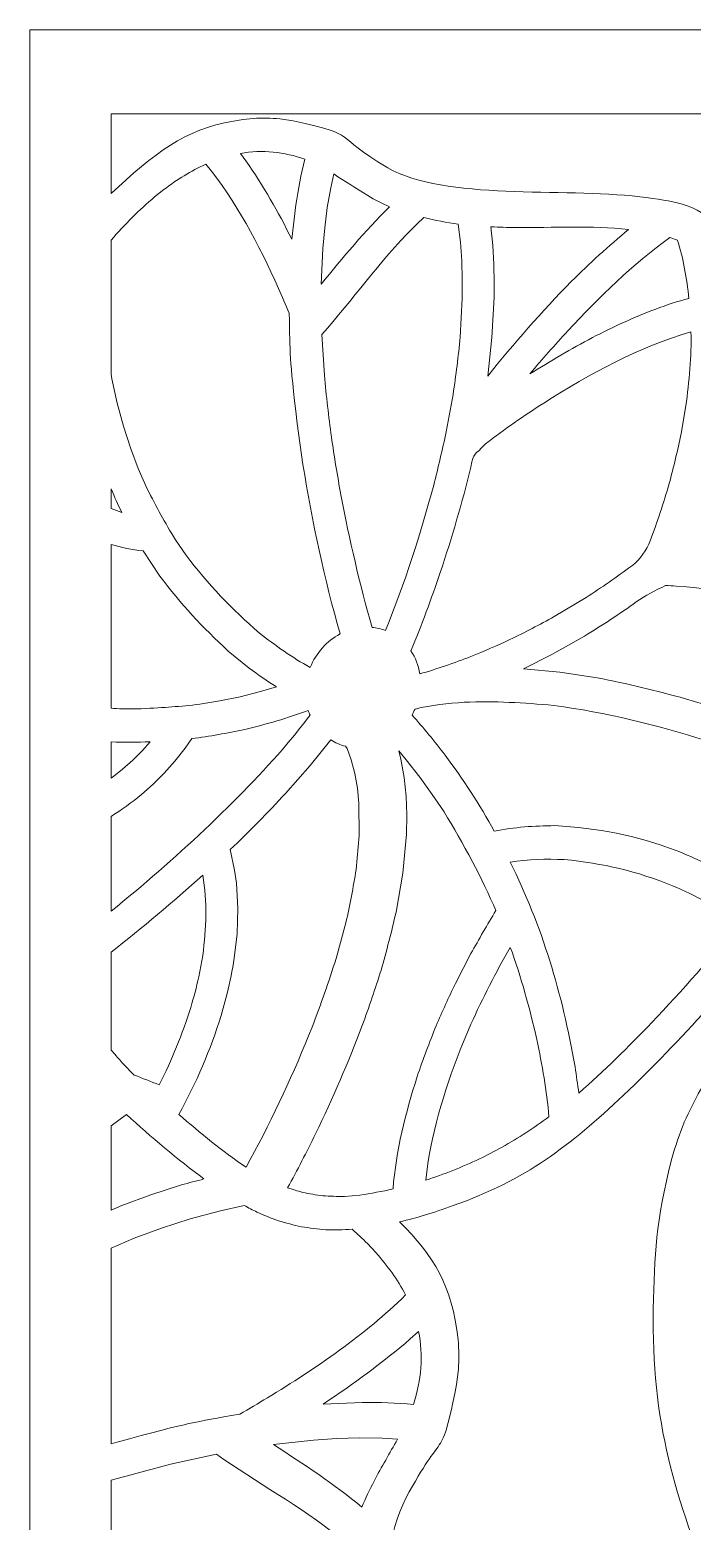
# Model space of a CAD drawing. Header units: centimetres. Extents: x -16.4 to -12.1, y -8.4 to 8.3.
# Drawn here: x -16.413 to -14.853, y 4.84 to 8.348 of the extents above; entities that cross this region are included whole.
import ezdxf

# ---------------------------------------------------------------- set-up
doc = ezdxf.new("R2010")
doc.units = ezdxf.units.CM
doc.header["$MEASUREMENT"] = 0
doc.layers.add('layer 1', color=7, linetype='Continuous')

msp = doc.modelspace()

# ---------------------------------------------------------------- linework, layer by layer
at = {"layer": 'layer 1', "color": 250, "lineweight": 9}
for points, knots in [([(-16.41271, 8.34777), (-16.41271, 8.34777), (-12.14613, 8.34777), (-12.14613, 8.34777), (-12.14613, 8.34777), (-12.14613, 8.34777), (-12.14613, -8.37721), (-12.14613, -8.37721), (-12.14613, -8.37721), (-12.14613, -8.37721), (-16.41271, -8.37721), (-16.41271, -8.37721), (-16.41271, -8.37721), (-16.41271, -8.37721), (-16.41271, 8.34777), (-16.41271, 8.34777)], [0, 0, 0, 0, 0.2, 0.2, 0.2, 0.2, 0.4, 0.4, 0.4, 0.4, 0.6, 0.6, 0.6, 0.6, 1, 1, 1, 1]), ([(-16.22117, 8.15021), (-16.22117, 8.15021), (-14.68115, 8.15021), (-14.68115, 8.15021), (-14.68115, 8.15021), (-14.68564, 8.14184), (-14.6901, 8.13343), (-14.69461, 8.12493), (-14.69461, 8.12493), (-14.73331, 8.04945), (-14.76818, 7.97359), (-14.79892, 7.89823), (-14.79892, 7.89823), (-14.86345, 7.94076), (-14.88938, 7.94358), (-14.97686, 7.95506), (-14.97686, 7.95506), (-15.16155, 7.97697), (-15.43398, 7.94559), (-15.57021, 8.02332), (-15.57021, 8.02332), (-15.70687, 8.10355), (-15.62952, 8.09809), (-15.7927, 8.13369), (-15.7927, 8.13369), (-15.7927, 8.13369), (-15.82439, 8.13842), (-15.82439, 8.13842), (-15.82439, 8.13842), (-15.84543, 8.14011), (-15.86553, 8.14042), (-15.88678, 8.13934), (-15.88678, 8.13934), (-16.01831, 8.12701), (-16.08536, 8.08367), (-16.18621, 7.99496), (-16.18621, 7.99496), (-16.18621, 7.99496), (-16.22117, 7.96312), (-16.22117, 7.96312), (-16.22117, 7.96312), (-16.22117, 7.96312), (-16.22117, 8.15021), (-16.22117, 8.15021)], [0, 0, 0, 0, 0.0833333, 0.0833333, 0.0833333, 0.0833333, 0.1666667, 0.1666667, 0.1666667, 0.1666667, 0.25, 0.25, 0.25, 0.25, 0.3333333, 0.3333333, 0.3333333, 0.3333333, 0.4166667, 0.4166667, 0.4166667, 0.4166667, 0.5, 0.5, 0.5, 0.5, 0.5833333, 0.5833333, 0.5833333, 0.5833333, 0.6666667, 0.6666667, 0.6666667, 0.6666667, 0.75, 0.75, 0.75, 0.75, 0.8333333, 0.8333333, 0.8333333, 0.8333333, 1, 1, 1, 1]), ([(-15.79589, 7.85522), (-15.79589, 7.85522), (-15.78649, 7.93639), (-15.78649, 7.93639), (-15.78649, 7.93639), (-15.78043, 7.97203), (-15.77467, 8.00814), (-15.7652, 8.04326), (-15.7652, 8.04326), (-15.81352, 8.06074), (-15.86477, 8.06628), (-15.91703, 8.05698), (-15.91703, 8.05698), (-15.91703, 8.05698), (-15.90408, 8.03947), (-15.90408, 8.03947), (-15.90408, 8.03947), (-15.86338, 7.98115), (-15.82781, 7.91957), (-15.79589, 7.85522)], [0, 0, 0, 0, 0.1666667, 0.1666667, 0.1666667, 0.1666667, 0.3333333, 0.3333333, 0.3333333, 0.3333333, 0.5, 0.5, 0.5, 0.5, 0.6666667, 0.6666667, 0.6666667, 0.6666667, 1, 1, 1, 1]), ([(-16.22117, 7.53758), (-16.22117, 7.53758), (-16.22117, 7.85312), (-16.22117, 7.85312), (-16.22117, 7.85312), (-16.18955, 7.88978), (-16.15565, 7.92368), (-16.11878, 7.95484), (-16.11878, 7.95484), (-16.11878, 7.95484), (-16.09717, 7.97203), (-16.09717, 7.97203), (-16.09717, 7.97203), (-16.06551, 7.99554), (-16.03354, 8.01569), (-15.99813, 8.03174), (-15.99813, 8.03174), (-15.92699, 7.9454), (-15.87407, 7.84276), (-15.82715, 7.73942), (-15.82715, 7.73942), (-15.81861, 7.72015), (-15.81016, 7.70086), (-15.80208, 7.68137), (-15.80208, 7.68137), (-15.79966, 7.58191), (-15.80195, 7.58319), (-15.7835, 7.42197), (-15.7835, 7.42197), (-15.7835, 7.42197), (-15.76988, 7.32511), (-15.76988, 7.32511), (-15.76988, 7.32511), (-15.74755, 7.19015), (-15.71931, 7.05686), (-15.68221, 6.92662), (-15.68221, 6.92662), (-15.71356, 6.90998), (-15.73881, 6.88177), (-15.75259, 6.84801), (-15.75259, 6.84801), (-15.79491, 6.87074), (-15.83424, 6.89932), (-15.87206, 6.92884), (-15.87206, 6.92884), (-15.93727, 6.98528), (-15.99314, 7.04302), (-16.04555, 7.11277), (-16.04555, 7.11277), (-16.04555, 7.11277), (-16.06989, 7.14828), (-16.06989, 7.14828), (-16.06989, 7.14828), (-16.09577, 7.19003), (-16.11272, 7.22211), (-16.13741, 7.2699), (-16.13741, 7.2699), (-16.13741, 7.2699), (-16.15741, 7.31567), (-16.15741, 7.31567), (-16.15741, 7.31567), (-16.15741, 7.31567), (-16.17581, 7.3642), (-16.17581, 7.3642), (-16.17581, 7.3642), (-16.17581, 7.3642), (-16.19247, 7.41552), (-16.19247, 7.41552), (-16.19247, 7.41552), (-16.19247, 7.41552), (-16.20705, 7.46974), (-16.20705, 7.46974), (-16.20705, 7.46974), (-16.20705, 7.46974), (-16.21941, 7.52689), (-16.21941, 7.52689), (-16.21941, 7.52689), (-16.21941, 7.52689), (-16.22117, 7.53758), (-16.22117, 7.53758)], [0, 0, 0, 0, 0.047619, 0.047619, 0.047619, 0.047619, 0.0952381, 0.0952381, 0.0952381, 0.0952381, 0.1428571, 0.1428571, 0.1428571, 0.1428571, 0.1904762, 0.1904762, 0.1904762, 0.1904762, 0.2380952, 0.2380952, 0.2380952, 0.2380952, 0.2857143, 0.2857143, 0.2857143, 0.2857143, 0.3333333, 0.3333333, 0.3333333, 0.3333333, 0.3809524, 0.3809524, 0.3809524, 0.3809524, 0.4285714, 0.4285714, 0.4285714, 0.4285714, 0.4761905, 0.4761905, 0.4761905, 0.4761905, 0.5238095, 0.5238095, 0.5238095, 0.5238095, 0.5714286, 0.5714286, 0.5714286, 0.5714286, 0.6190476, 0.6190476, 0.6190476, 0.6190476, 0.6666667, 0.6666667, 0.6666667, 0.6666667, 0.7142857, 0.7142857, 0.7142857, 0.7142857, 0.7619048, 0.7619048, 0.7619048, 0.7619048, 0.8095238, 0.8095238, 0.8095238, 0.8095238, 0.8571429, 0.8571429, 0.8571429, 0.8571429, 0.9047619, 0.9047619, 0.9047619, 0.9047619, 1, 1, 1, 1]), ([(-15.6973, 8.00871), (-15.6973, 8.00871), (-15.70437, 7.97627), (-15.70437, 7.97627), (-15.70437, 7.97627), (-15.70437, 7.97627), (-15.71234, 7.92963), (-15.71234, 7.92963), (-15.71234, 7.92963), (-15.71234, 7.92963), (-15.71851, 7.88194), (-15.71851, 7.88194), (-15.71851, 7.88194), (-15.71851, 7.88194), (-15.723, 7.8334), (-15.723, 7.8334), (-15.723, 7.8334), (-15.723, 7.8334), (-15.72671, 7.74985), (-15.72671, 7.74985), (-15.72671, 7.74985), (-15.67582, 7.81262), (-15.62296, 7.87448), (-15.56596, 7.93142), (-15.56596, 7.93142), (-15.5836, 7.93898), (-15.60024, 7.94801), (-15.61675, 7.95774), (-15.61675, 7.95774), (-15.64397, 7.97412), (-15.67053, 7.99159), (-15.6973, 8.00871)], [0, 0, 0, 0, 0.1111111, 0.1111111, 0.1111111, 0.1111111, 0.2222222, 0.2222222, 0.2222222, 0.2222222, 0.3333333, 0.3333333, 0.3333333, 0.3333333, 0.4444444, 0.4444444, 0.4444444, 0.4444444, 0.5555556, 0.5555556, 0.5555556, 0.5555556, 0.6666667, 0.6666667, 0.6666667, 0.6666667, 0.7777778, 0.7777778, 0.7777778, 0.7777778, 1, 1, 1, 1]), ([(-15.60685, 6.94206), (-15.59583, 6.94103), (-15.58524, 6.93853), (-15.57526, 6.9348), (-15.57526, 6.9348), (-15.52996, 7.04632), (-15.49312, 7.16068), (-15.46182, 7.27655), (-15.46182, 7.27655), (-15.45121, 7.31841), (-15.44146, 7.36019), (-15.43236, 7.40235), (-15.43236, 7.40235), (-15.43236, 7.40235), (-15.41616, 7.49023), (-15.41616, 7.49023), (-15.41616, 7.49023), (-15.40941, 7.53531), (-15.40387, 7.57983), (-15.39946, 7.62508), (-15.39946, 7.62508), (-15.39946, 7.62508), (-15.39464, 7.71537), (-15.39464, 7.71537), (-15.39464, 7.71537), (-15.39464, 7.71537), (-15.39445, 7.76017), (-15.39445, 7.76017), (-15.39445, 7.76017), (-15.39445, 7.76017), (-15.39588, 7.80453), (-15.39588, 7.80453), (-15.39588, 7.80453), (-15.39588, 7.80453), (-15.39911, 7.84833), (-15.39911, 7.84833), (-15.39911, 7.84833), (-15.39911, 7.84833), (-15.4041, 7.89095), (-15.4041, 7.89095), (-15.4041, 7.89095), (-15.43152, 7.89459), (-15.45844, 7.89982), (-15.48522, 7.90616), (-15.48522, 7.90616), (-15.49376, 7.89842), (-15.50201, 7.89033), (-15.51024, 7.88234), (-15.51024, 7.88234), (-15.59017, 7.80252), (-15.6532, 7.71132), (-15.72542, 7.63109), (-15.72542, 7.63109), (-15.72542, 7.63109), (-15.71931, 7.53517), (-15.71931, 7.53517), (-15.71931, 7.53517), (-15.71467, 7.48644), (-15.70917, 7.43825), (-15.70275, 7.38988), (-15.70275, 7.38988), (-15.69594, 7.34426), (-15.68848, 7.29902), (-15.68035, 7.25377), (-15.68035, 7.25377), (-15.66, 7.14868), (-15.63653, 7.04414), (-15.60685, 6.94206)], [0, 0, 0, 0, 0.0555556, 0.0555556, 0.0555556, 0.0555556, 0.1111111, 0.1111111, 0.1111111, 0.1111111, 0.1666667, 0.1666667, 0.1666667, 0.1666667, 0.2222222, 0.2222222, 0.2222222, 0.2222222, 0.2777778, 0.2777778, 0.2777778, 0.2777778, 0.3333333, 0.3333333, 0.3333333, 0.3333333, 0.3888889, 0.3888889, 0.3888889, 0.3888889, 0.4444444, 0.4444444, 0.4444444, 0.4444444, 0.5, 0.5, 0.5, 0.5, 0.5555556, 0.5555556, 0.5555556, 0.5555556, 0.6111111, 0.6111111, 0.6111111, 0.6111111, 0.6666667, 0.6666667, 0.6666667, 0.6666667, 0.7222222, 0.7222222, 0.7222222, 0.7222222, 0.7777778, 0.7777778, 0.7777778, 0.7777778, 0.8333333, 0.8333333, 0.8333333, 0.8333333, 0.8888889, 0.8888889, 0.8888889, 0.8888889, 1, 1, 1, 1]), ([(-15.32701, 7.88435), (-15.32246, 7.84535), (-15.32066, 7.80647), (-15.3194, 7.76696), (-15.3194, 7.76696), (-15.3194, 7.76696), (-15.31959, 7.71926), (-15.31959, 7.71926), (-15.31959, 7.71926), (-15.31959, 7.71926), (-15.32464, 7.62381), (-15.32464, 7.62381), (-15.32464, 7.62381), (-15.32464, 7.62381), (-15.33479, 7.53268), (-15.33479, 7.53268), (-15.33479, 7.53268), (-15.27306, 7.61081), (-15.2075, 7.68482), (-15.13797, 7.75545), (-15.13797, 7.75545), (-15.11643, 7.77673), (-15.09471, 7.79759), (-15.07254, 7.81815), (-15.07254, 7.81815), (-15.04973, 7.83867), (-15.02677, 7.85864), (-15.00323, 7.87829), (-15.00323, 7.87829), (-15.09083, 7.8875), (-15.18037, 7.88213), (-15.26888, 7.88276), (-15.26888, 7.88276), (-15.28834, 7.88301), (-15.3077, 7.88346), (-15.32701, 7.88435)], [0, 0, 0, 0, 0.1, 0.1, 0.1, 0.1, 0.2, 0.2, 0.2, 0.2, 0.3, 0.3, 0.3, 0.3, 0.4, 0.4, 0.4, 0.4, 0.5, 0.5, 0.5, 0.5, 0.6, 0.6, 0.6, 0.6, 0.7, 0.7, 0.7, 0.7, 0.8, 0.8, 0.8, 0.8, 1, 1, 1, 1]), ([(-14.90572, 7.85944), (-14.99301, 7.79589), (-15.07175, 7.71947), (-15.1462, 7.64001), (-15.1462, 7.64001), (-15.1766, 7.60675), (-15.20641, 7.57306), (-15.23523, 7.53834), (-15.23523, 7.53834), (-15.18709, 7.56888), (-15.13838, 7.59719), (-15.0883, 7.62381), (-15.0883, 7.62381), (-15.06414, 7.63615), (-15.03997, 7.64794), (-15.0154, 7.65936), (-15.0154, 7.65936), (-14.96519, 7.68143), (-14.91343, 7.70268), (-14.86086, 7.71586), (-14.86086, 7.71586), (-14.86601, 7.76263), (-14.87393, 7.80907), (-14.88776, 7.85331), (-14.88776, 7.85331), (-14.88776, 7.85331), (-14.90572, 7.85944), (-14.90572, 7.85944)], [0, 0, 0, 0, 0.125, 0.125, 0.125, 0.125, 0.25, 0.25, 0.25, 0.25, 0.375, 0.375, 0.375, 0.375, 0.5, 0.5, 0.5, 0.5, 0.625, 0.625, 0.625, 0.625, 0.75, 0.75, 0.75, 0.75, 1, 1, 1, 1]), ([(-15.51533, 6.88672), (-15.50495, 6.87104), (-15.49777, 6.85267), (-15.49473, 6.83263), (-15.49473, 6.83263), (-15.45401, 6.84437), (-15.41425, 6.85825), (-15.37422, 6.87354), (-15.37422, 6.87354), (-15.34332, 6.8861), (-15.3129, 6.89932), (-15.28244, 6.9133), (-15.28244, 6.9133), (-15.24712, 6.93045), (-15.21254, 6.9484), (-15.17788, 6.96738), (-15.17788, 6.96738), (-15.17788, 6.96738), (-15.10294, 7.01231), (-15.10294, 7.01231), (-15.10294, 7.01231), (-15.0667, 7.03611), (-15.03115, 7.06044), (-14.99637, 7.08645), (-14.99637, 7.08645), (-14.9749, 7.10252), (-14.96003, 7.12455), (-14.952, 7.14595), (-14.952, 7.14595), (-14.93533, 7.19024), (-14.92073, 7.23481), (-14.90749, 7.28034), (-14.90749, 7.28034), (-14.89683, 7.31961), (-14.8875, 7.35859), (-14.87926, 7.39839), (-14.87926, 7.39839), (-14.87926, 7.39839), (-14.86822, 7.46299), (-14.86822, 7.46299), (-14.86822, 7.46299), (-14.86062, 7.52061), (-14.85455, 7.57952), (-14.85621, 7.63712), (-14.85621, 7.63712), (-14.97847, 7.602), (-15.09345, 7.53928), (-15.20287, 7.46986), (-15.20287, 7.46986), (-15.24955, 7.43951), (-15.29559, 7.408), (-15.33989, 7.37378), (-15.33989, 7.37378), (-15.36746, 7.3433), (-15.36589, 7.35743), (-15.37482, 7.31909), (-15.37482, 7.31909), (-15.39433, 7.23553), (-15.41948, 7.15269), (-15.44638, 7.07105), (-15.44638, 7.07105), (-15.46767, 7.00906), (-15.48997, 6.94727), (-15.51533, 6.88672)], [0, 0, 0, 0, 0.0588235, 0.0588235, 0.0588235, 0.0588235, 0.1176471, 0.1176471, 0.1176471, 0.1176471, 0.1764706, 0.1764706, 0.1764706, 0.1764706, 0.2352941, 0.2352941, 0.2352941, 0.2352941, 0.2941176, 0.2941176, 0.2941176, 0.2941176, 0.3529412, 0.3529412, 0.3529412, 0.3529412, 0.4117647, 0.4117647, 0.4117647, 0.4117647, 0.4705882, 0.4705882, 0.4705882, 0.4705882, 0.5294118, 0.5294118, 0.5294118, 0.5294118, 0.5882353, 0.5882353, 0.5882353, 0.5882353, 0.6470588, 0.6470588, 0.6470588, 0.6470588, 0.7058824, 0.7058824, 0.7058824, 0.7058824, 0.7647059, 0.7647059, 0.7647059, 0.7647059, 0.8235294, 0.8235294, 0.8235294, 0.8235294, 0.8823529, 0.8823529, 0.8823529, 0.8823529, 1, 1, 1, 1]), ([(-16.22117, 7.22152), (-16.22117, 7.22152), (-16.22117, 7.26808), (-16.22117, 7.26808), (-16.22117, 7.26808), (-16.21336, 7.24938), (-16.20513, 7.2309), (-16.1961, 7.21272), (-16.1961, 7.21272), (-16.20461, 7.21547), (-16.2129, 7.2184), (-16.22117, 7.22152)], [0, 0, 0, 0, 0.25, 0.25, 0.25, 0.25, 0.5, 0.5, 0.5, 0.5, 1, 1, 1, 1]), ([(-16.22117, 6.75195), (-16.22117, 6.75195), (-16.22117, 7.13716), (-16.22117, 7.13716), (-16.22117, 7.13716), (-16.19678, 7.12988), (-16.17212, 7.12461), (-16.14609, 7.12215), (-16.14609, 7.12215), (-16.14609, 7.12215), (-16.1067, 7.06267), (-16.1067, 7.06267), (-16.1067, 7.06267), (-16.05753, 6.99723), (-16.00542, 6.94178), (-15.94587, 6.88643), (-15.94587, 6.88643), (-15.94587, 6.88643), (-15.89605, 6.84617), (-15.89605, 6.84617), (-15.89605, 6.84617), (-15.8751, 6.83086), (-15.85407, 6.81618), (-15.83228, 6.80213), (-15.83228, 6.80213), (-15.83228, 6.80213), (-15.86945, 6.79088), (-15.86945, 6.79088), (-15.86945, 6.79088), (-15.86945, 6.79088), (-15.9174, 6.77873), (-15.9174, 6.77873), (-15.9174, 6.77873), (-15.9174, 6.77873), (-15.96508, 6.76897), (-15.96508, 6.76897), (-15.96508, 6.76897), (-15.96508, 6.76897), (-16.01235, 6.76144), (-16.01235, 6.76144), (-16.01235, 6.76144), (-16.06113, 6.75572), (-16.09273, 6.75383), (-16.15071, 6.75063), (-16.15071, 6.75063), (-16.15071, 6.75063), (-16.19532, 6.75055), (-16.19532, 6.75055), (-16.19532, 6.75055), (-16.20399, 6.75096), (-16.2126, 6.75144), (-16.22117, 6.75195)], [0, 0, 0, 0, 0.0714286, 0.0714286, 0.0714286, 0.0714286, 0.1428571, 0.1428571, 0.1428571, 0.1428571, 0.2142857, 0.2142857, 0.2142857, 0.2142857, 0.2857143, 0.2857143, 0.2857143, 0.2857143, 0.3571429, 0.3571429, 0.3571429, 0.3571429, 0.4285714, 0.4285714, 0.4285714, 0.4285714, 0.5, 0.5, 0.5, 0.5, 0.5714286, 0.5714286, 0.5714286, 0.5714286, 0.6428571, 0.6428571, 0.6428571, 0.6428571, 0.7142857, 0.7142857, 0.7142857, 0.7142857, 0.7857143, 0.7857143, 0.7857143, 0.7857143, 0.8571429, 0.8571429, 0.8571429, 0.8571429, 1, 1, 1, 1]), ([(-14.91614, 7.04072), (-14.94029, 7.02843), (-14.96273, 7.01783), (-14.98498, 7.00193), (-14.98498, 7.00193), (-15.0248, 6.97327), (-15.06561, 6.94695), (-15.10718, 6.92127), (-15.10718, 6.92127), (-15.10718, 6.92127), (-15.18384, 6.87794), (-15.18384, 6.87794), (-15.18384, 6.87794), (-15.18384, 6.87794), (-15.25066, 6.84435), (-15.25066, 6.84435), (-15.25066, 6.84435), (-15.25066, 6.84435), (-15.165, 6.83664), (-15.165, 6.83664), (-15.165, 6.83664), (-15.165, 6.83664), (-15.07689, 6.82336), (-15.07689, 6.82336), (-15.07689, 6.82336), (-15.00634, 6.80992), (-14.93793, 6.79293), (-14.86892, 6.77427), (-14.86892, 6.77427), (-14.7551, 6.74015), (-14.64338, 6.7001), (-14.53558, 6.65082), (-14.53558, 6.65082), (-14.53558, 6.65082), (-14.52041, 6.70346), (-14.52041, 6.70346), (-14.52041, 6.70346), (-14.50255, 6.77478), (-14.48955, 6.8463), (-14.48513, 6.91906), (-14.48513, 6.91906), (-14.48513, 6.91906), (-14.49065, 6.92244), (-14.49065, 6.92244), (-14.49065, 6.92244), (-14.50225, 6.9293), (-14.51403, 6.9357), (-14.52602, 6.94187), (-14.52602, 6.94187), (-14.63837, 6.99783), (-14.76375, 7.03028), (-14.89074, 7.03924), (-14.89074, 7.03924), (-14.8992, 7.03979), (-14.90768, 7.04031), (-14.91614, 7.04072)], [0, 0, 0, 0, 0.0666667, 0.0666667, 0.0666667, 0.0666667, 0.1333333, 0.1333333, 0.1333333, 0.1333333, 0.2, 0.2, 0.2, 0.2, 0.2666667, 0.2666667, 0.2666667, 0.2666667, 0.3333333, 0.3333333, 0.3333333, 0.3333333, 0.4, 0.4, 0.4, 0.4, 0.4666667, 0.4666667, 0.4666667, 0.4666667, 0.5333333, 0.5333333, 0.5333333, 0.5333333, 0.6, 0.6, 0.6, 0.6, 0.6666667, 0.6666667, 0.6666667, 0.6666667, 0.7333333, 0.7333333, 0.7333333, 0.7333333, 0.8, 0.8, 0.8, 0.8, 0.8666667, 0.8666667, 0.8666667, 0.8666667, 1, 1, 1, 1]), ([(-16.22117, 6.27432), (-16.22117, 6.27432), (-16.22117, 6.49728), (-16.22117, 6.49728), (-16.22117, 6.49728), (-16.19708, 6.51282), (-16.17329, 6.52991), (-16.1496, 6.54886), (-16.1496, 6.54886), (-16.1496, 6.54886), (-16.12233, 6.57324), (-16.12233, 6.57324), (-16.12233, 6.57324), (-16.12233, 6.57324), (-16.09606, 6.59943), (-16.09606, 6.59943), (-16.09606, 6.59943), (-16.09606, 6.59943), (-16.07094, 6.62757), (-16.07094, 6.62757), (-16.07094, 6.62757), (-16.07094, 6.62757), (-16.04716, 6.65765), (-16.04716, 6.65765), (-16.04716, 6.65765), (-16.04716, 6.65765), (-16.03122, 6.68065), (-16.03122, 6.68065), (-16.03122, 6.68065), (-15.98926, 6.68555), (-15.94818, 6.69337), (-15.90648, 6.70189), (-15.90648, 6.70189), (-15.85627, 6.71455), (-15.80611, 6.72807), (-15.75723, 6.74692), (-15.75723, 6.74692), (-15.75597, 6.74295), (-15.75453, 6.73912), (-15.75291, 6.73533), (-15.75291, 6.73533), (-15.7706, 6.7122), (-15.78879, 6.68968), (-15.80735, 6.66717), (-15.80735, 6.66717), (-15.91935, 6.53712), (-16.07291, 6.39428), (-16.22117, 6.27432)], [0, 0, 0, 0, 0.0769231, 0.0769231, 0.0769231, 0.0769231, 0.1538462, 0.1538462, 0.1538462, 0.1538462, 0.2307692, 0.2307692, 0.2307692, 0.2307692, 0.3076923, 0.3076923, 0.3076923, 0.3076923, 0.3846154, 0.3846154, 0.3846154, 0.3846154, 0.4615385, 0.4615385, 0.4615385, 0.4615385, 0.5384615, 0.5384615, 0.5384615, 0.5384615, 0.6153846, 0.6153846, 0.6153846, 0.6153846, 0.6923077, 0.6923077, 0.6923077, 0.6923077, 0.7692308, 0.7692308, 0.7692308, 0.7692308, 0.8461538, 0.8461538, 0.8461538, 0.8461538, 1, 1, 1, 1]), ([(-15.50586, 6.74974), (-15.50794, 6.74499), (-15.51021, 6.74036), (-15.51272, 6.73586), (-15.51272, 6.73586), (-15.48543, 6.70544), (-15.45996, 6.67381), (-15.43461, 6.64146), (-15.43461, 6.64146), (-15.39307, 6.58409), (-15.35297, 6.52547), (-15.31915, 6.46234), (-15.31915, 6.46234), (-15.27201, 6.47254), (-15.22475, 6.47513), (-15.17735, 6.47574), (-15.17735, 6.47574), (-15.07492, 6.47005), (-14.98635, 6.45314), (-14.8909, 6.41729), (-14.8909, 6.41729), (-14.86801, 6.40799), (-14.84555, 6.3982), (-14.82316, 6.38776), (-14.82316, 6.38776), (-14.77981, 6.36629), (-14.73833, 6.34298), (-14.6981, 6.31597), (-14.6981, 6.31597), (-14.66976, 6.35804), (-14.64417, 6.40176), (-14.62031, 6.44667), (-14.62031, 6.44667), (-14.59895, 6.48841), (-14.57875, 6.53104), (-14.56218, 6.5749), (-14.56218, 6.5749), (-14.64631, 6.61333), (-14.73237, 6.64614), (-14.8202, 6.67565), (-14.8202, 6.67565), (-14.93819, 6.71318), (-15.05531, 6.7416), (-15.1788, 6.75842), (-15.1788, 6.75842), (-15.25066, 6.76485), (-15.31745, 6.76895), (-15.38994, 6.76596), (-15.38994, 6.76596), (-15.4283, 6.76268), (-15.46737, 6.75976), (-15.50524, 6.74992), (-15.50524, 6.74992), (-15.50544, 6.74987), (-15.50565, 6.74978), (-15.50586, 6.74974)], [0, 0, 0, 0, 0.0666667, 0.0666667, 0.0666667, 0.0666667, 0.1333333, 0.1333333, 0.1333333, 0.1333333, 0.2, 0.2, 0.2, 0.2, 0.2666667, 0.2666667, 0.2666667, 0.2666667, 0.3333333, 0.3333333, 0.3333333, 0.3333333, 0.4, 0.4, 0.4, 0.4, 0.4666667, 0.4666667, 0.4666667, 0.4666667, 0.5333333, 0.5333333, 0.5333333, 0.5333333, 0.6, 0.6, 0.6, 0.6, 0.6666667, 0.6666667, 0.6666667, 0.6666667, 0.7333333, 0.7333333, 0.7333333, 0.7333333, 0.8, 0.8, 0.8, 0.8, 0.8666667, 0.8666667, 0.8666667, 0.8666667, 1, 1, 1, 1]), ([(-16.22117, 6.5873), (-16.22117, 6.5873), (-16.22117, 6.67258), (-16.22117, 6.67258), (-16.22117, 6.67258), (-16.19073, 6.67164), (-16.16017, 6.67174), (-16.12953, 6.67293), (-16.12953, 6.67293), (-16.12953, 6.67293), (-16.14748, 6.65282), (-16.14748, 6.65282), (-16.14748, 6.65282), (-16.14748, 6.65282), (-16.17029, 6.63006), (-16.17029, 6.63006), (-16.17029, 6.63006), (-16.17029, 6.63006), (-16.19418, 6.60878), (-16.19418, 6.60878), (-16.19418, 6.60878), (-16.19418, 6.60878), (-16.21895, 6.58889), (-16.21895, 6.58889), (-16.21895, 6.58889), (-16.21895, 6.58889), (-16.22117, 6.5873), (-16.22117, 6.5873)], [0, 0, 0, 0, 0.125, 0.125, 0.125, 0.125, 0.25, 0.25, 0.25, 0.25, 0.375, 0.375, 0.375, 0.375, 0.5, 0.5, 0.5, 0.5, 0.625, 0.625, 0.625, 0.625, 0.75, 0.75, 0.75, 0.75, 1, 1, 1, 1]), ([(-15.89382, 5.68996), (-15.83893, 5.79117), (-15.79108, 5.89478), (-15.74815, 6.00152), (-15.74815, 6.00152), (-15.72763, 6.05518), (-15.70896, 6.10858), (-15.69167, 6.16335), (-15.69167, 6.16335), (-15.69167, 6.16335), (-15.66867, 6.2472), (-15.66867, 6.2472), (-15.66867, 6.2472), (-15.65909, 6.28907), (-15.65112, 6.33002), (-15.64444, 6.37229), (-15.64444, 6.37229), (-15.64444, 6.37229), (-15.63696, 6.45258), (-15.63696, 6.45258), (-15.63696, 6.45258), (-15.63696, 6.45258), (-15.63772, 6.5284), (-15.63772, 6.5284), (-15.63772, 6.5284), (-15.63772, 6.5284), (-15.64144, 6.56417), (-15.64144, 6.56417), (-15.64144, 6.56417), (-15.64144, 6.56417), (-15.64757, 6.59823), (-15.64757, 6.59823), (-15.64757, 6.59823), (-15.64757, 6.59823), (-15.65611, 6.63042), (-15.65611, 6.63042), (-15.65611, 6.63042), (-15.65611, 6.63042), (-15.6659, 6.65726), (-15.6659, 6.65726), (-15.6659, 6.65726), (-15.6659, 6.65726), (-15.66938, 6.66248), (-15.66938, 6.66248), (-15.66938, 6.66248), (-15.68192, 6.66569), (-15.69362, 6.67082), (-15.70429, 6.67758), (-15.70429, 6.67758), (-15.70429, 6.67758), (-15.75263, 6.61749), (-15.75263, 6.61749), (-15.75263, 6.61749), (-15.75263, 6.61749), (-15.81052, 6.55161), (-15.81052, 6.55161), (-15.81052, 6.55161), (-15.85287, 6.5062), (-15.89581, 6.46174), (-15.94071, 6.41923), (-15.94071, 6.41923), (-15.94071, 6.41923), (-15.93047, 6.37091), (-15.93047, 6.37091), (-15.93047, 6.37091), (-15.93047, 6.37091), (-15.92644, 6.34076), (-15.92644, 6.34076), (-15.92644, 6.34076), (-15.92644, 6.34076), (-15.9229, 6.28064), (-15.9229, 6.28064), (-15.9229, 6.28064), (-15.9229, 6.28064), (-15.92486, 6.22146), (-15.92486, 6.22146), (-15.92486, 6.22146), (-15.92486, 6.22146), (-15.93139, 6.16375), (-15.93139, 6.16375), (-15.93139, 6.16375), (-15.93603, 6.13582), (-15.94149, 6.10858), (-15.94793, 6.08094), (-15.94793, 6.08094), (-15.94793, 6.08094), (-15.96228, 6.02907), (-15.96228, 6.02907), (-15.96228, 6.02907), (-15.98802, 5.94814), (-16.02038, 5.87061), (-16.06211, 5.79635), (-16.06211, 5.79635), (-16.0107, 5.75281), (-15.95974, 5.70942), (-15.90349, 5.67247), (-15.90349, 5.67247), (-15.90349, 5.67247), (-15.89382, 5.68996), (-15.89382, 5.68996)], [0, 0, 0, 0, 0.0384615, 0.0384615, 0.0384615, 0.0384615, 0.0769231, 0.0769231, 0.0769231, 0.0769231, 0.1153846, 0.1153846, 0.1153846, 0.1153846, 0.1538462, 0.1538462, 0.1538462, 0.1538462, 0.1923077, 0.1923077, 0.1923077, 0.1923077, 0.2307692, 0.2307692, 0.2307692, 0.2307692, 0.2692308, 0.2692308, 0.2692308, 0.2692308, 0.3076923, 0.3076923, 0.3076923, 0.3076923, 0.3461538, 0.3461538, 0.3461538, 0.3461538, 0.3846154, 0.3846154, 0.3846154, 0.3846154, 0.4230769, 0.4230769, 0.4230769, 0.4230769, 0.4615385, 0.4615385, 0.4615385, 0.4615385, 0.5, 0.5, 0.5, 0.5, 0.5384615, 0.5384615, 0.5384615, 0.5384615, 0.5769231, 0.5769231, 0.5769231, 0.5769231, 0.6153846, 0.6153846, 0.6153846, 0.6153846, 0.6538462, 0.6538462, 0.6538462, 0.6538462, 0.6923077, 0.6923077, 0.6923077, 0.6923077, 0.7307692, 0.7307692, 0.7307692, 0.7307692, 0.7692308, 0.7692308, 0.7692308, 0.7692308, 0.8076923, 0.8076923, 0.8076923, 0.8076923, 0.8461538, 0.8461538, 0.8461538, 0.8461538, 0.8846154, 0.8846154, 0.8846154, 0.8846154, 0.9230769, 0.9230769, 0.9230769, 0.9230769, 1, 1, 1, 1]), ([(-14.24025, 3.71947), (-14.24786, 3.72773), (-14.25549, 3.73606), (-14.26315, 3.74455), (-14.26315, 3.74455), (-14.26315, 3.74455), (-14.30503, 3.79333), (-14.30503, 3.79333), (-14.30503, 3.79333), (-14.5503, 4.09298), (-14.44052, 3.93592), (-14.62399, 4.28719), (-14.62399, 4.28719), (-14.68642, 4.40922), (-14.74372, 4.53326), (-14.79741, 4.65912), (-14.79741, 4.65912), (-14.89331, 4.89213), (-14.95023, 5.07473), (-14.94487, 5.33881), (-14.94487, 5.33881), (-14.94225, 5.46796), (-14.93953, 5.54069), (-14.90136, 5.69249), (-14.90136, 5.69249), (-14.89263, 5.72184), (-14.88305, 5.74977), (-14.87186, 5.77806), (-14.87186, 5.77806), (-14.86014, 5.80435), (-14.84773, 5.82911), (-14.83379, 5.85401), (-14.83379, 5.85401), (-14.81932, 5.8774), (-14.8044, 5.89928), (-14.78809, 5.92117), (-14.78809, 5.92117), (-14.77133, 5.9418), (-14.7542, 5.96128), (-14.73601, 5.98045), (-14.73601, 5.98045), (-14.70607, 6.00988), (-14.67512, 6.0365), (-14.64239, 6.06178), (-14.64239, 6.06178), (-14.64239, 6.06178), (-14.63746, 6.0669), (-14.63746, 6.0669), (-14.63746, 6.0669), (-14.63746, 6.0669), (-14.63697, 6.06596), (-14.63697, 6.06596), (-14.63697, 6.06596), (-14.63046, 6.07095), (-14.62391, 6.07585), (-14.61725, 6.08074), (-14.61725, 6.08074), (-14.49827, 6.16452), (-14.341, 6.25819), (-14.20893, 6.32238), (-14.20893, 6.32238), (-14.18285, 6.33478), (-14.1564, 6.34645), (-14.12968, 6.35748), (-14.12968, 6.35748), (-14.20088, 6.4115), (-14.27782, 6.47717), (-14.3378, 6.5364), (-14.3378, 6.5364), (-14.37851, 6.57748), (-14.41649, 6.62165), (-14.45078, 6.66875), (-14.45078, 6.66875), (-14.47426, 6.58804), (-14.50817, 6.50434), (-14.55503, 6.41278), (-14.55503, 6.41278), (-14.55503, 6.41278), (-14.57636, 6.3735), (-14.57636, 6.3735), (-14.57636, 6.3735), (-14.71016, 6.14001), (-14.63552, 6.25003), (-14.81731, 6.04501), (-14.81731, 6.04501), (-14.88074, 5.97463), (-14.94668, 5.90716), (-15.01468, 5.8417), (-15.01468, 5.8417), (-15.1414, 5.72276), (-15.24509, 5.64152), (-15.41595, 5.582), (-15.41595, 5.582), (-15.46388, 5.56529), (-15.49989, 5.55306), (-15.542, 5.54355), (-15.542, 5.54355), (-15.4609, 5.46224), (-15.41931, 5.39505), (-15.40413, 5.26664), (-15.40413, 5.26664), (-15.40239, 5.24318), (-15.40226, 5.22072), (-15.40367, 5.19696), (-15.40367, 5.19696), (-15.40367, 5.19696), (-15.40825, 5.16078), (-15.40825, 5.16078), (-15.40825, 5.16078), (-15.44442, 4.97274), (-15.44013, 5.05987), (-15.52724, 4.8935), (-15.52724, 4.8935), (-15.61035, 4.73039), (-15.57083, 4.43871), (-15.58903, 4.22965), (-15.58903, 4.22965), (-15.57873, 4.22984), (-15.56838, 4.22993), (-15.55803, 4.22993), (-15.55803, 4.22993), (-15.45966, 4.22839), (-15.3633, 4.21578), (-15.26556, 4.19559), (-15.26556, 4.19559), (-15.00332, 4.13797), (-14.71836, 4.01776), (-14.43866, 3.84939), (-14.43866, 3.84939), (-14.37185, 3.80798), (-14.30909, 3.76756), (-14.24025, 3.71947)], [0, 0, 0, 0, 0.0294118, 0.0294118, 0.0294118, 0.0294118, 0.0588235, 0.0588235, 0.0588235, 0.0588235, 0.0882353, 0.0882353, 0.0882353, 0.0882353, 0.1176471, 0.1176471, 0.1176471, 0.1176471, 0.1470588, 0.1470588, 0.1470588, 0.1470588, 0.1764706, 0.1764706, 0.1764706, 0.1764706, 0.2058824, 0.2058824, 0.2058824, 0.2058824, 0.2352941, 0.2352941, 0.2352941, 0.2352941, 0.2647059, 0.2647059, 0.2647059, 0.2647059, 0.2941176, 0.2941176, 0.2941176, 0.2941176, 0.3235294, 0.3235294, 0.3235294, 0.3235294, 0.3529412, 0.3529412, 0.3529412, 0.3529412, 0.3823529, 0.3823529, 0.3823529, 0.3823529, 0.4117647, 0.4117647, 0.4117647, 0.4117647, 0.4411765, 0.4411765, 0.4411765, 0.4411765, 0.4705882, 0.4705882, 0.4705882, 0.4705882, 0.5, 0.5, 0.5, 0.5, 0.5294118, 0.5294118, 0.5294118, 0.5294118, 0.5588235, 0.5588235, 0.5588235, 0.5588235, 0.5882353, 0.5882353, 0.5882353, 0.5882353, 0.6176471, 0.6176471, 0.6176471, 0.6176471, 0.6470588, 0.6470588, 0.6470588, 0.6470588, 0.6764706, 0.6764706, 0.6764706, 0.6764706, 0.7058824, 0.7058824, 0.7058824, 0.7058824, 0.7352941, 0.7352941, 0.7352941, 0.7352941, 0.7647059, 0.7647059, 0.7647059, 0.7647059, 0.7941176, 0.7941176, 0.7941176, 0.7941176, 0.8235294, 0.8235294, 0.8235294, 0.8235294, 0.8529412, 0.8529412, 0.8529412, 0.8529412, 0.8823529, 0.8823529, 0.8823529, 0.8823529, 0.9117647, 0.9117647, 0.9117647, 0.9117647, 0.9411765, 0.9411765, 0.9411765, 0.9411765, 1, 1, 1, 1]), ([(-15.54417, 6.65135), (-15.54417, 6.65135), (-15.53904, 6.63219), (-15.53904, 6.63219), (-15.53904, 6.63219), (-15.53904, 6.63219), (-15.5314, 6.58927), (-15.5314, 6.58927), (-15.5314, 6.58927), (-15.5314, 6.58927), (-15.52678, 6.54539), (-15.52678, 6.54539), (-15.52678, 6.54539), (-15.52678, 6.54539), (-15.52502, 6.50075), (-15.52502, 6.50075), (-15.52502, 6.50075), (-15.52502, 6.50075), (-15.52587, 6.45547), (-15.52587, 6.45547), (-15.52587, 6.45547), (-15.52587, 6.45547), (-15.53435, 6.36389), (-15.53435, 6.36389), (-15.53435, 6.36389), (-15.53435, 6.36389), (-15.55057, 6.27183), (-15.55057, 6.27183), (-15.55057, 6.27183), (-15.5611, 6.22582), (-15.57277, 6.1809), (-15.58588, 6.13552), (-15.58588, 6.13552), (-15.59968, 6.09165), (-15.61429, 6.04851), (-15.62995, 6.0052), (-15.62995, 6.0052), (-15.66314, 5.91845), (-15.69953, 5.83433), (-15.73991, 5.75056), (-15.73991, 5.75056), (-15.76104, 5.70792), (-15.78265, 5.66554), (-15.80583, 5.62393), (-15.80583, 5.62393), (-15.79425, 5.61989), (-15.78246, 5.6163), (-15.77021, 5.61308), (-15.77021, 5.61308), (-15.75443, 5.60967), (-15.73902, 5.60706), (-15.72294, 5.60511), (-15.72294, 5.60511), (-15.7058, 5.60382), (-15.68921, 5.6034), (-15.67196, 5.60363), (-15.67196, 5.60363), (-15.67196, 5.60363), (-15.63542, 5.60665), (-15.63542, 5.60665), (-15.63542, 5.60665), (-15.60928, 5.61048), (-15.5835, 5.61527), (-15.55757, 5.62108), (-15.55757, 5.62108), (-15.55086, 5.71042), (-15.52806, 5.79945), (-15.50068, 5.88554), (-15.50068, 5.88554), (-15.48699, 5.92591), (-15.47217, 5.96535), (-15.45605, 6.00495), (-15.45605, 6.00495), (-15.44162, 6.03847), (-15.42659, 6.07135), (-15.41073, 6.10434), (-15.41073, 6.10434), (-15.41073, 6.10434), (-15.37422, 6.17481), (-15.37422, 6.17481), (-15.37422, 6.17481), (-15.35517, 6.2089), (-15.33576, 6.24248), (-15.31536, 6.27581), (-15.31536, 6.27581), (-15.34664, 6.34892), (-15.39288, 6.43611), (-15.43756, 6.50797), (-15.43756, 6.50797), (-15.43756, 6.50797), (-15.46519, 6.54915), (-15.46519, 6.54915), (-15.46519, 6.54915), (-15.46519, 6.54915), (-15.4948, 6.58999), (-15.4948, 6.58999), (-15.4948, 6.58999), (-15.4948, 6.58999), (-15.52639, 6.63042), (-15.52639, 6.63042), (-15.52639, 6.63042), (-15.52639, 6.63042), (-15.54417, 6.65135), (-15.54417, 6.65135)], [0, 0, 0, 0, 0.037037, 0.037037, 0.037037, 0.037037, 0.0740741, 0.0740741, 0.0740741, 0.0740741, 0.1111111, 0.1111111, 0.1111111, 0.1111111, 0.1481481, 0.1481481, 0.1481481, 0.1481481, 0.1851852, 0.1851852, 0.1851852, 0.1851852, 0.2222222, 0.2222222, 0.2222222, 0.2222222, 0.2592593, 0.2592593, 0.2592593, 0.2592593, 0.2962963, 0.2962963, 0.2962963, 0.2962963, 0.3333333, 0.3333333, 0.3333333, 0.3333333, 0.3703704, 0.3703704, 0.3703704, 0.3703704, 0.4074074, 0.4074074, 0.4074074, 0.4074074, 0.4444444, 0.4444444, 0.4444444, 0.4444444, 0.4814815, 0.4814815, 0.4814815, 0.4814815, 0.5185185, 0.5185185, 0.5185185, 0.5185185, 0.5555556, 0.5555556, 0.5555556, 0.5555556, 0.5925926, 0.5925926, 0.5925926, 0.5925926, 0.6296296, 0.6296296, 0.6296296, 0.6296296, 0.6666667, 0.6666667, 0.6666667, 0.6666667, 0.7037037, 0.7037037, 0.7037037, 0.7037037, 0.7407407, 0.7407407, 0.7407407, 0.7407407, 0.7777778, 0.7777778, 0.7777778, 0.7777778, 0.8148148, 0.8148148, 0.8148148, 0.8148148, 0.8518519, 0.8518519, 0.8518519, 0.8518519, 0.8888889, 0.8888889, 0.8888889, 0.8888889, 0.9259259, 0.9259259, 0.9259259, 0.9259259, 1, 1, 1, 1]), ([(-15.28183, 6.39006), (-15.20652, 6.23861), (-15.15957, 6.08313), (-15.1292, 5.90798), (-15.1292, 5.90798), (-15.12597, 5.88752), (-15.1229, 5.86708), (-15.12031, 5.84644), (-15.12031, 5.84644), (-15.06012, 5.89847), (-15.00382, 5.95541), (-14.94819, 6.01279), (-14.94819, 6.01279), (-14.8763, 6.08795), (-14.80618, 6.16604), (-14.74421, 6.25048), (-14.74421, 6.25048), (-14.79346, 6.28356), (-14.84516, 6.31055), (-14.89941, 6.33437), (-14.89941, 6.33437), (-14.98393, 6.36869), (-15.06335, 6.38704), (-15.15457, 6.39602), (-15.15457, 6.39602), (-15.19705, 6.39742), (-15.23913, 6.39696), (-15.28183, 6.39006)], [0, 0, 0, 0, 0.125, 0.125, 0.125, 0.125, 0.25, 0.25, 0.25, 0.25, 0.375, 0.375, 0.375, 0.375, 0.5, 0.5, 0.5, 0.5, 0.625, 0.625, 0.625, 0.625, 0.75, 0.75, 0.75, 0.75, 1, 1, 1, 1]), ([(-16.22117, 5.94773), (-16.22117, 5.94773), (-16.22117, 6.17846), (-16.22117, 6.17846), (-16.22117, 6.17846), (-16.14736, 6.23583), (-16.07545, 6.29603), (-16.00573, 6.35888), (-16.00573, 6.35888), (-15.99408, 6.29737), (-15.9972, 6.23357), (-16.00552, 6.17046), (-16.00552, 6.17046), (-16.00552, 6.17046), (-16.01481, 6.1201), (-16.01481, 6.1201), (-16.01481, 6.1201), (-16.02043, 6.09583), (-16.02666, 6.07204), (-16.03362, 6.04806), (-16.03362, 6.04806), (-16.05359, 5.98528), (-16.07787, 5.92455), (-16.1081, 5.86597), (-16.1081, 5.86597), (-16.12776, 5.87388), (-16.14716, 5.88145), (-16.16663, 5.88882), (-16.16663, 5.88882), (-16.17732, 5.8994), (-16.18784, 5.91025), (-16.19811, 5.9214), (-16.19811, 5.9214), (-16.20597, 5.93004), (-16.21365, 5.93883), (-16.22117, 5.94773)], [0, 0, 0, 0, 0.1, 0.1, 0.1, 0.1, 0.2, 0.2, 0.2, 0.2, 0.3, 0.3, 0.3, 0.3, 0.4, 0.4, 0.4, 0.4, 0.5, 0.5, 0.5, 0.5, 0.6, 0.6, 0.6, 0.6, 0.7, 0.7, 0.7, 0.7, 0.8, 0.8, 0.8, 0.8, 1, 1, 1, 1]), ([(-15.19045, 5.7907), (-15.19575, 5.85233), (-15.20668, 5.9127), (-15.21917, 5.97255), (-15.21917, 5.97255), (-15.23595, 6.04627), (-15.25563, 6.11914), (-15.2815, 6.18932), (-15.2815, 6.18932), (-15.31592, 6.13048), (-15.34626, 6.07028), (-15.37449, 6.00832), (-15.37449, 6.00832), (-15.37449, 6.00832), (-15.39974, 5.948), (-15.39974, 5.948), (-15.39974, 5.948), (-15.43771, 5.84916), (-15.46941, 5.74632), (-15.48072, 5.6418), (-15.48072, 5.6418), (-15.43728, 5.65553), (-15.39557, 5.67232), (-15.35385, 5.69179), (-15.35385, 5.69179), (-15.33588, 5.70068), (-15.31824, 5.70986), (-15.30057, 5.71944), (-15.30057, 5.71944), (-15.26259, 5.74119), (-15.2261, 5.76459), (-15.19045, 5.7907)], [0, 0, 0, 0, 0.1111111, 0.1111111, 0.1111111, 0.1111111, 0.2222222, 0.2222222, 0.2222222, 0.2222222, 0.3333333, 0.3333333, 0.3333333, 0.3333333, 0.4444444, 0.4444444, 0.4444444, 0.4444444, 0.5555556, 0.5555556, 0.5555556, 0.5555556, 0.6666667, 0.6666667, 0.6666667, 0.6666667, 0.7777778, 0.7777778, 0.7777778, 0.7777778, 1, 1, 1, 1]), ([(-16.22117, 5.57132), (-16.22117, 5.57132), (-16.22117, 5.76935), (-16.22117, 5.76935), (-16.22117, 5.76935), (-16.22117, 5.76935), (-16.18483, 5.796), (-16.18483, 5.796), (-16.18483, 5.796), (-16.12849, 5.74382), (-16.06318, 5.68956), (-16.00292, 5.64459), (-16.00292, 5.64459), (-16.02051, 5.64003), (-16.0381, 5.63526), (-16.05566, 5.63053), (-16.05566, 5.63053), (-16.05566, 5.63053), (-16.12758, 5.60749), (-16.12758, 5.60749), (-16.12758, 5.60749), (-16.12758, 5.60749), (-16.19595, 5.58206), (-16.19595, 5.58206), (-16.19595, 5.58206), (-16.19595, 5.58206), (-16.22117, 5.57132), (-16.22117, 5.57132)], [0, 0, 0, 0, 0.125, 0.125, 0.125, 0.125, 0.25, 0.25, 0.25, 0.25, 0.375, 0.375, 0.375, 0.375, 0.5, 0.5, 0.5, 0.5, 0.625, 0.625, 0.625, 0.625, 0.75, 0.75, 0.75, 0.75, 1, 1, 1, 1]), ([(-16.22117, 5.02164), (-16.22117, 5.02164), (-16.22117, 5.48201), (-16.22117, 5.48201), (-16.22117, 5.48201), (-16.22117, 5.48201), (-16.16666, 5.50518), (-16.16666, 5.50518), (-16.16666, 5.50518), (-16.16666, 5.50518), (-16.10254, 5.52903), (-16.10254, 5.52903), (-16.10254, 5.52903), (-16.10254, 5.52903), (-16.03496, 5.55066), (-16.03496, 5.55066), (-16.03496, 5.55066), (-16.03496, 5.55066), (-15.96383, 5.56994), (-15.96383, 5.56994), (-15.96383, 5.56994), (-15.96383, 5.56994), (-15.908, 5.58227), (-15.908, 5.58227), (-15.908, 5.58227), (-15.89813, 5.57684), (-15.8881, 5.57163), (-15.87785, 5.56658), (-15.87785, 5.56658), (-15.86117, 5.55919), (-15.8446, 5.5525), (-15.82732, 5.54636), (-15.82732, 5.54636), (-15.80939, 5.54086), (-15.79176, 5.53623), (-15.77332, 5.53228), (-15.77332, 5.53228), (-15.754, 5.52899), (-15.73512, 5.52674), (-15.71545, 5.52526), (-15.71545, 5.52526), (-15.6948, 5.52464), (-15.67479, 5.52497), (-15.65404, 5.52624), (-15.65404, 5.52624), (-15.6416, 5.51537), (-15.62949, 5.50414), (-15.6177, 5.4925), (-15.6177, 5.4925), (-15.6177, 5.4925), (-15.59782, 5.4715), (-15.59782, 5.4715), (-15.59782, 5.4715), (-15.57055, 5.44035), (-15.54707, 5.40831), (-15.5281, 5.37166), (-15.5281, 5.37166), (-15.62371, 5.27719), (-15.73813, 5.2001), (-15.85351, 5.12961), (-15.85351, 5.12961), (-15.87501, 5.11666), (-15.89656, 5.10382), (-15.91831, 5.09141), (-15.91831, 5.09141), (-16.03037, 5.07114), (-16.029, 5.07395), (-16.21023, 5.02488), (-16.21023, 5.02488), (-16.21023, 5.02488), (-16.22117, 5.02164), (-16.22117, 5.02164)], [0, 0, 0, 0, 0.0526316, 0.0526316, 0.0526316, 0.0526316, 0.1052632, 0.1052632, 0.1052632, 0.1052632, 0.1578947, 0.1578947, 0.1578947, 0.1578947, 0.2105263, 0.2105263, 0.2105263, 0.2105263, 0.2631579, 0.2631579, 0.2631579, 0.2631579, 0.3157895, 0.3157895, 0.3157895, 0.3157895, 0.3684211, 0.3684211, 0.3684211, 0.3684211, 0.4210526, 0.4210526, 0.4210526, 0.4210526, 0.4736842, 0.4736842, 0.4736842, 0.4736842, 0.5263158, 0.5263158, 0.5263158, 0.5263158, 0.5789474, 0.5789474, 0.5789474, 0.5789474, 0.6315789, 0.6315789, 0.6315789, 0.6315789, 0.6842105, 0.6842105, 0.6842105, 0.6842105, 0.7368421, 0.7368421, 0.7368421, 0.7368421, 0.7894737, 0.7894737, 0.7894737, 0.7894737, 0.8421053, 0.8421053, 0.8421053, 0.8421053, 0.8947368, 0.8947368, 0.8947368, 0.8947368, 1, 1, 1, 1]), ([(-15.72219, 5.11518), (-15.72219, 5.11518), (-15.63046, 5.11907), (-15.63046, 5.11907), (-15.63046, 5.11907), (-15.59017, 5.11861), (-15.54934, 5.11858), (-15.50952, 5.11419), (-15.50952, 5.11419), (-15.49095, 5.17115), (-15.48594, 5.22925), (-15.49768, 5.28578), (-15.49768, 5.28578), (-15.49768, 5.28578), (-15.51717, 5.26826), (-15.51717, 5.26826), (-15.51717, 5.26826), (-15.58189, 5.21261), (-15.65048, 5.16211), (-15.72219, 5.11518)], [0, 0, 0, 0, 0.1666667, 0.1666667, 0.1666667, 0.1666667, 0.3333333, 0.3333333, 0.3333333, 0.3333333, 0.5, 0.5, 0.5, 0.5, 0.6666667, 0.6666667, 0.6666667, 0.6666667, 1, 1, 1, 1]), ([(-15.54682, 5.03246), (-15.54682, 5.03246), (-15.58351, 5.03459), (-15.58351, 5.03459), (-15.58351, 5.03459), (-15.58351, 5.03459), (-15.63633, 5.03527), (-15.63633, 5.03527), (-15.63633, 5.03527), (-15.63633, 5.03527), (-15.6902, 5.03371), (-15.6902, 5.03371), (-15.6902, 5.03371), (-15.6902, 5.03371), (-15.74502, 5.03013), (-15.74502, 5.03013), (-15.74502, 5.03013), (-15.74502, 5.03013), (-15.83932, 5.01954), (-15.83932, 5.01954), (-15.83932, 5.01954), (-15.7673, 4.97393), (-15.69632, 4.92598), (-15.63073, 4.8725), (-15.63073, 4.8725), (-15.62266, 4.89347), (-15.61287, 4.91365), (-15.60233, 4.93375), (-15.60233, 4.93375), (-15.58455, 4.96694), (-15.56545, 4.99965), (-15.54682, 5.03246)], [0, 0, 0, 0, 0.1111111, 0.1111111, 0.1111111, 0.1111111, 0.2222222, 0.2222222, 0.2222222, 0.2222222, 0.3333333, 0.3333333, 0.3333333, 0.3333333, 0.4444444, 0.4444444, 0.4444444, 0.4444444, 0.5555556, 0.5555556, 0.5555556, 0.5555556, 0.6666667, 0.6666667, 0.6666667, 0.6666667, 0.7777778, 0.7777778, 0.7777778, 0.7777778, 1, 1, 1, 1]), ([(-16.22117, 4.63018), (-16.22117, 4.63018), (-16.22117, 4.93591), (-16.22117, 4.93591), (-16.22117, 4.93591), (-16.17459, 4.94912), (-16.1281, 4.96157), (-16.0811, 4.97337), (-16.0811, 4.97337), (-16.0811, 4.97337), (-15.97319, 4.99712), (-15.97319, 4.99712), (-15.97319, 4.99712), (-15.88097, 4.93081), (-15.7766, 4.87674), (-15.68473, 4.80171), (-15.68473, 4.80171), (-15.6755, 4.79398), (-15.6662, 4.78617), (-15.65732, 4.77809), (-15.65732, 4.77809), (-15.66383, 4.7471), (-15.66903, 4.71621), (-15.67244, 4.68499), (-15.67244, 4.68499), (-15.67244, 4.68499), (-15.72035, 4.67199), (-15.72035, 4.67199), (-15.72035, 4.67199), (-15.72035, 4.67199), (-15.76967, 4.66063), (-15.76967, 4.66063), (-15.76967, 4.66063), (-15.76967, 4.66063), (-15.81966, 4.65121), (-15.81966, 4.65121), (-15.81966, 4.65121), (-15.81966, 4.65121), (-15.87013, 4.64346), (-15.87013, 4.64346), (-15.87013, 4.64346), (-15.87013, 4.64346), (-15.97199, 4.63291), (-15.97199, 4.63291), (-15.97199, 4.63291), (-16.02314, 4.62986), (-16.07344, 4.62817), (-16.12445, 4.62771), (-16.12445, 4.62771), (-16.12445, 4.62771), (-16.22117, 4.63018), (-16.22117, 4.63018)], [0, 0, 0, 0, 0.0714286, 0.0714286, 0.0714286, 0.0714286, 0.1428571, 0.1428571, 0.1428571, 0.1428571, 0.2142857, 0.2142857, 0.2142857, 0.2142857, 0.2857143, 0.2857143, 0.2857143, 0.2857143, 0.3571429, 0.3571429, 0.3571429, 0.3571429, 0.4285714, 0.4285714, 0.4285714, 0.4285714, 0.5, 0.5, 0.5, 0.5, 0.5714286, 0.5714286, 0.5714286, 0.5714286, 0.6428571, 0.6428571, 0.6428571, 0.6428571, 0.7142857, 0.7142857, 0.7142857, 0.7142857, 0.7857143, 0.7857143, 0.7857143, 0.7857143, 0.8571429, 0.8571429, 0.8571429, 0.8571429, 1, 1, 1, 1])]:
    msp.add_open_spline(points, degree=3, knots=knots, dxfattribs=at)

doc.saveas('drawing.dxf')
